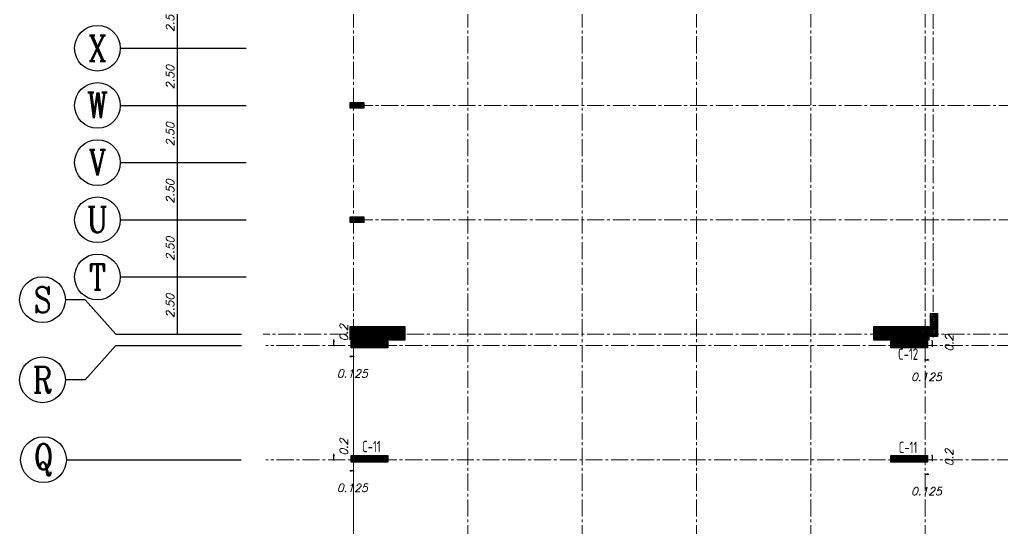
# Model space of a CAD drawing. Header units: metres. Extents: x 202848 to 204724, y 1924431 to 1925550.
# Drawn here: x 204060.4 to 204103.36, y 1925127.45 to 1925149.69 of the extents above; entities that cross this region are included whole.
import ezdxf
from ezdxf.enums import TextEntityAlignment as Align

# ---------------------------------------------------------------- set-up
doc = ezdxf.new("R2010")
doc.units = ezdxf.units.M
doc.header["$MEASUREMENT"] = 0
doc.linetypes.add('CENTER2', pattern=[1.125, 0.75, -0.125, 0.125, -0.125])
doc.layers.add('Axis', color=1, linetype='CENTER2', lineweight=5)
doc.layers.add('Dimations', color=3, linetype='Continuous', lineweight=5)
for name, color, linetype in [('Axis Name', 8, 'Continuous'), ('Columns', 2, 'Continuous'), ('YQ_DIM', 3, 'Continuous')]:
    doc.layers.add(name, color=color, linetype=linetype)
doc.styles.add('ROMANS', font='romans.shx', dxfattribs={"oblique": 15})
doc.styles.add('YQ_AXIS', font='COMPLEX.SHX', dxfattribs={"width": 0.8, "bigfont": 'GBCBIG.SHX'})
doc.styles.add('YQ_TEXT', font='SUPEROS.SHX', dxfattribs={"width": 0.8, "bigfont": 'HZDX.SHX'})
doc.dimstyles.new('Copy(2) of DIM-50$', dxfattribs={"dimscale": 0, "dimtxt": 0.35, "dimasz": 0.03, "dimexe": 0, "dimexo": 0, "dimgap": 0.15, "dimtad": 1, "dimzin": 0, "dimdsep": 46, "dimtxsty": 'ROMANS', "dimblk1": 'OBLIQUE', "dimblk2": 'DTICK', "dimsah": 1, "dimcen": 0.1, "dimse1": 1, "dimse2": 1, "dimclrd": 2, "dimclre": 51, "dimclrt": 3, "dimaunit": 1, "dimadec": 0, "dimazin": 0, "dimtfac": 1e-05, "dimtmove": 2, "dimatfit": 0, "dimldrblk": 'DTICK', "dimfxl": 0, "dimtolj": 1, "dimtzin": 0, "dimlwe": -1, "dimarcsym": 0})
pattern_1 = [(135, (510.506864, 218.711283), (-0.0353553390593, -0.0353553390593), [])]
pattern_2 = [(135, (510.506864, 218.751283), (-0.0353553390593, -0.0353553390593), [])]

# ---------------------------------------------------------------- blocks, each defined once
blk = doc.blocks.new('_OBLIQUE')
at = {"color": 0, "linetype": 'ByBlock'}
blk.add_line((-0.5, -0.5), (0.5, 0.5), dxfattribs=at)
blk = doc.blocks.new('DTICK')
at = {"color": 3}
blk.add_line((-1, -1), (1, 1), dxfattribs=at)
for p, q in [((-1, 0), (1, 0)), ((0, 1), (0, -1))]:
    blk.add_line(p, q)
blk = doc.blocks.new('*D645')
at = {"layer": 'Defpoints', "color": 0, "lineweight": -2, "transparency": 16777216}
for p in [(204100.094, 1925135.645), (204100.094, 1925135.455), (204100.295, 1925135.455)]:
    blk.add_point(p, dxfattribs=at)
at = {"layer": 'Dimations', "color": 2, "lineweight": -2, "transparency": 16777216}
for p, q in [((204100.295, 1925135.645), (204100.295, 1925135.675)), ((204100.295, 1925135.645), (204100.295, 1925135.455)), ((204100.295, 1925135.425), (204100.295, 1925135.395))]:
    blk.add_line(p, q, dxfattribs=at)
at = {"layer": 'Dimations', "color": 2, "lineweight": -2, "transparency": 16777216, "xscale": 0.03, "yscale": 0.03, "zscale": 0.03}
for name, p, rotation in [('DTICK', (204100.295, 1925135.455), 90), ('_OBLIQUE', (204100.295, 1925135.645), 270)]:
    blk.add_blockref(name, p, dxfattribs=dict(at, rotation=rotation))
at = {"layer": 'Dimations', "color": 3, "lineweight": -2, "transparency": 16777216, "insert": (204101.045, 1925135.55), "char_height": 0.35, "attachment_point": 5, "rotation": 90, "style": 'ROMANS'}
blk.add_mtext('\\A1;0.2', dxfattribs=at)
blk = doc.blocks.new('*D646')
at = {"layer": 'Defpoints', "color": 0, "lineweight": -2, "transparency": 16777216}
for p in [(204099.994, 1925135.345), (204100.094, 1925135.345), (204100.094, 1925134.823)]:
    blk.add_point(p, dxfattribs=at)
at = {"layer": 'Dimations', "color": 2, "lineweight": -2, "transparency": 16777216}
for p, q in [((204099.994, 1925134.823), (204099.964, 1925134.823)), ((204099.994, 1925134.823), (204100.094, 1925134.823)), ((204100.124, 1925134.823), (204100.154, 1925134.823))]:
    blk.add_line(p, q, dxfattribs=at)
at = {"layer": 'Dimations', "color": 2, "lineweight": -2, "transparency": 16777216, "xscale": 0.03, "yscale": 0.03, "zscale": 0.03}
blk.add_blockref('_OBLIQUE', (204099.994, 1925134.823), dxfattribs=at)
at = {"layer": 'Dimations', "color": 2, "lineweight": -2, "transparency": 16777216, "xscale": 0.03, "yscale": 0.03, "zscale": 0.03, "rotation": 180}
blk.add_blockref('DTICK', (204100.094, 1925134.823), dxfattribs=at)
at = {"layer": 'Dimations', "color": 3, "lineweight": -2, "transparency": 16777216, "insert": (204100.044, 1925134.073), "char_height": 0.35, "attachment_point": 5, "style": 'ROMANS'}
blk.add_mtext('\\A1;0.125', dxfattribs=at)
blk = doc.blocks.new('*D647')
at = {"layer": 'Defpoints', "color": 0, "lineweight": -2, "transparency": 16777216}
for p in [(204100.094, 1925130.645), (204100.094, 1925130.455), (204100.295, 1925130.455)]:
    blk.add_point(p, dxfattribs=at)
at = {"layer": 'Dimations', "color": 2, "lineweight": -2, "transparency": 16777216}
for p, q in [((204100.295, 1925130.645), (204100.295, 1925130.675)), ((204100.295, 1925130.645), (204100.295, 1925130.455)), ((204100.295, 1925130.425), (204100.295, 1925130.395))]:
    blk.add_line(p, q, dxfattribs=at)
at = {"layer": 'Dimations', "color": 2, "lineweight": -2, "transparency": 16777216, "xscale": 0.03, "yscale": 0.03, "zscale": 0.03}
for name, p, rotation in [('DTICK', (204100.295, 1925130.455), 90), ('_OBLIQUE', (204100.295, 1925130.645), 270)]:
    blk.add_blockref(name, p, dxfattribs=dict(at, rotation=rotation))
at = {"layer": 'Dimations', "color": 3, "lineweight": -2, "transparency": 16777216, "insert": (204101.045, 1925130.55), "char_height": 0.35, "attachment_point": 5, "rotation": 90, "style": 'ROMANS'}
blk.add_mtext('\\A1;0.2', dxfattribs=at)
blk = doc.blocks.new('*D648')
at = {"layer": 'Defpoints', "color": 0, "lineweight": -2, "transparency": 16777216}
for p in [(204099.994, 1925130.345), (204100.094, 1925130.345), (204100.094, 1925129.823)]:
    blk.add_point(p, dxfattribs=at)
at = {"layer": 'Dimations', "color": 2, "lineweight": -2, "transparency": 16777216}
for p, q in [((204099.994, 1925129.823), (204099.964, 1925129.823)), ((204099.994, 1925129.823), (204100.094, 1925129.823)), ((204100.124, 1925129.823), (204100.154, 1925129.823))]:
    blk.add_line(p, q, dxfattribs=at)
at = {"layer": 'Dimations', "color": 2, "lineweight": -2, "transparency": 16777216, "xscale": 0.03, "yscale": 0.03, "zscale": 0.03}
blk.add_blockref('_OBLIQUE', (204099.994, 1925129.823), dxfattribs=at)
at = {"layer": 'Dimations', "color": 2, "lineweight": -2, "transparency": 16777216, "xscale": 0.03, "yscale": 0.03, "zscale": 0.03, "rotation": 180}
blk.add_blockref('DTICK', (204100.094, 1925129.823), dxfattribs=at)
at = {"layer": 'Dimations', "color": 3, "lineweight": -2, "transparency": 16777216, "insert": (204100.044, 1925129.073), "char_height": 0.35, "attachment_point": 5, "style": 'ROMANS'}
blk.add_mtext('\\A1;0.125', dxfattribs=at)
blk = doc.blocks.new('*D659')
at = {"layer": 'Defpoints', "color": 0, "lineweight": -2, "transparency": 16777216}
for p in [(204074.136, 1925135.645), (204074.894, 1925135.645), (204074.894, 1925135.455)]:
    blk.add_point(p, dxfattribs=at)
at = {"layer": 'Dimations', "color": 2, "lineweight": -2, "transparency": 16777216}
for p, q in [((204074.136, 1925135.675), (204074.136, 1925135.705)), ((204074.136, 1925135.455), (204074.136, 1925135.645)), ((204074.136, 1925135.455), (204074.136, 1925135.425))]:
    blk.add_line(p, q, dxfattribs=at)
at = {"layer": 'Dimations', "color": 2, "lineweight": -2, "transparency": 16777216, "xscale": 0.03, "yscale": 0.03, "zscale": 0.03}
for name, p, rotation in [('DTICK', (204074.136, 1925135.645), 270), ('_OBLIQUE', (204074.136, 1925135.455), 90)]:
    blk.add_blockref(name, p, dxfattribs=dict(at, rotation=rotation))
at = {"layer": 'Dimations', "color": 3, "lineweight": -2, "transparency": 16777216, "insert": (204074.569, 1925136.005), "char_height": 0.35, "attachment_point": 5, "rotation": 90, "style": 'ROMANS'}
blk.add_mtext('\\A1;0.2', dxfattribs=at)
blk = doc.blocks.new('*D660')
at = {"layer": 'Defpoints', "color": 0, "lineweight": -2, "transparency": 16777216}
for p in [(204074.894, 1925135.345), (204074.994, 1925135.345), (204074.894, 1925134.972)]:
    blk.add_point(p, dxfattribs=at)
at = {"layer": 'Dimations', "color": 2, "lineweight": -2, "transparency": 16777216}
for p, q in [((204074.864, 1925134.972), (204074.834, 1925134.972)), ((204074.994, 1925134.972), (204074.894, 1925134.972)), ((204074.994, 1925134.972), (204075.024, 1925134.972))]:
    blk.add_line(p, q, dxfattribs=at)
at = {"layer": 'Dimations', "color": 2, "lineweight": -2, "transparency": 16777216, "xscale": 0.03, "yscale": 0.03, "zscale": 0.03}
blk.add_blockref('DTICK', (204074.894, 1925134.972), dxfattribs=at)
at = {"layer": 'Dimations', "color": 2, "lineweight": -2, "transparency": 16777216, "xscale": 0.03, "yscale": 0.03, "zscale": 0.03, "rotation": 180}
blk.add_blockref('_OBLIQUE', (204074.994, 1925134.972), dxfattribs=at)
at = {"layer": 'Dimations', "color": 3, "lineweight": -2, "transparency": 16777216, "insert": (204074.944, 1925134.222), "char_height": 0.35, "attachment_point": 5, "style": 'ROMANS'}
blk.add_mtext('\\A1;0.125', dxfattribs=at)
blk = doc.blocks.new('*D661')
at = {"layer": 'Defpoints', "color": 0, "lineweight": -2, "transparency": 16777216}
for p in [(204074.136, 1925130.645), (204074.894, 1925130.645), (204074.894, 1925130.455)]:
    blk.add_point(p, dxfattribs=at)
at = {"layer": 'Dimations', "color": 2, "lineweight": -2, "transparency": 16777216}
for p, q in [((204074.136, 1925130.675), (204074.136, 1925130.705)), ((204074.136, 1925130.455), (204074.136, 1925130.645)), ((204074.136, 1925130.455), (204074.136, 1925130.425))]:
    blk.add_line(p, q, dxfattribs=at)
at = {"layer": 'Dimations', "color": 2, "lineweight": -2, "transparency": 16777216, "xscale": 0.03, "yscale": 0.03, "zscale": 0.03}
for name, p, rotation in [('DTICK', (204074.136, 1925130.645), 270), ('_OBLIQUE', (204074.136, 1925130.455), 90)]:
    blk.add_blockref(name, p, dxfattribs=dict(at, rotation=rotation))
at = {"layer": 'Dimations', "color": 3, "lineweight": -2, "transparency": 16777216, "insert": (204074.569, 1925131.005), "char_height": 0.35, "attachment_point": 5, "rotation": 90, "style": 'ROMANS'}
blk.add_mtext('\\A1;0.2', dxfattribs=at)
blk = doc.blocks.new('*D662')
at = {"layer": 'Defpoints', "color": 0, "lineweight": -2, "transparency": 16777216}
for p in [(204074.894, 1925130.345), (204074.994, 1925130.345), (204074.894, 1925129.972)]:
    blk.add_point(p, dxfattribs=at)
at = {"layer": 'Dimations', "color": 2, "lineweight": -2, "transparency": 16777216}
for p, q in [((204074.864, 1925129.972), (204074.834, 1925129.972)), ((204074.994, 1925129.972), (204074.894, 1925129.972)), ((204074.994, 1925129.972), (204075.024, 1925129.972))]:
    blk.add_line(p, q, dxfattribs=at)
at = {"layer": 'Dimations', "color": 2, "lineweight": -2, "transparency": 16777216, "xscale": 0.03, "yscale": 0.03, "zscale": 0.03}
blk.add_blockref('DTICK', (204074.894, 1925129.972), dxfattribs=at)
at = {"layer": 'Dimations', "color": 2, "lineweight": -2, "transparency": 16777216, "xscale": 0.03, "yscale": 0.03, "zscale": 0.03, "rotation": 180}
blk.add_blockref('_OBLIQUE', (204074.994, 1925129.972), dxfattribs=at)
at = {"layer": 'Dimations', "color": 3, "lineweight": -2, "transparency": 16777216, "insert": (204074.944, 1925129.222), "char_height": 0.35, "attachment_point": 5, "style": 'ROMANS'}
blk.add_mtext('\\A1;0.125', dxfattribs=at)
blk = doc.blocks.new('*D1270')
at = {"layer": 'Defpoints', "color": 0, "lineweight": -2, "transparency": 16777216}
for p in [(204067.302, 1925138.445), (204071.052, 1925138.445), (204071.052, 1925135.945)]:
    blk.add_point(p, dxfattribs=at)
at = {"layer": 'Dimations', "color": 2, "lineweight": -2, "transparency": 16777216}
blk.add_line((204067.302, 1925135.945), (204067.302, 1925138.415), dxfattribs=at)
at = {"layer": 'Dimations', "color": 2, "lineweight": -2, "transparency": 16777216, "xscale": 0.03, "yscale": 0.03, "zscale": 0.03}
for name, p, rotation in [('DTICK', (204067.302, 1925138.445), 90), ('_OBLIQUE', (204067.302, 1925135.945), 270)]:
    blk.add_blockref(name, p, dxfattribs=dict(at, rotation=rotation))
at = {"layer": 'Dimations', "color": 3, "transparency": 16777216, "insert": (204066.977, 1925137.18), "char_height": 0.35, "attachment_point": 5, "rotation": 90, "style": 'ROMANS'}
blk.add_mtext('\\A1;2.50', dxfattribs=at)
blk = doc.blocks.new('*D1271')
at = {"layer": 'Defpoints', "color": 0, "lineweight": -2, "transparency": 16777216}
for p in [(204067.302, 1925140.945), (204071.052, 1925140.945), (204071.052, 1925138.445)]:
    blk.add_point(p, dxfattribs=at)
at = {"layer": 'Dimations', "color": 2, "lineweight": -2, "transparency": 16777216}
blk.add_line((204067.302, 1925138.445), (204067.302, 1925140.915), dxfattribs=at)
at = {"layer": 'Dimations', "color": 2, "lineweight": -2, "transparency": 16777216, "xscale": 0.03, "yscale": 0.03, "zscale": 0.03}
for name, p, rotation in [('DTICK', (204067.302, 1925140.945), 90), ('_OBLIQUE', (204067.302, 1925138.445), 270)]:
    blk.add_blockref(name, p, dxfattribs=dict(at, rotation=rotation))
at = {"layer": 'Dimations', "color": 3, "transparency": 16777216, "insert": (204066.977, 1925139.68), "char_height": 0.35, "attachment_point": 5, "rotation": 90, "style": 'ROMANS'}
blk.add_mtext('\\A1;2.50', dxfattribs=at)
blk = doc.blocks.new('*D1272')
at = {"layer": 'Defpoints', "color": 0, "lineweight": -2, "transparency": 16777216}
for p in [(204067.302, 1925143.445), (204071.052, 1925143.445), (204071.052, 1925140.945)]:
    blk.add_point(p, dxfattribs=at)
at = {"layer": 'Dimations', "color": 2, "lineweight": -2, "transparency": 16777216}
blk.add_line((204067.302, 1925140.945), (204067.302, 1925143.415), dxfattribs=at)
at = {"layer": 'Dimations', "color": 2, "lineweight": -2, "transparency": 16777216, "xscale": 0.03, "yscale": 0.03, "zscale": 0.03}
for name, p, rotation in [('DTICK', (204067.302, 1925143.445), 90), ('_OBLIQUE', (204067.302, 1925140.945), 270)]:
    blk.add_blockref(name, p, dxfattribs=dict(at, rotation=rotation))
at = {"layer": 'Dimations', "color": 3, "transparency": 16777216, "insert": (204066.977, 1925142.18), "char_height": 0.35, "attachment_point": 5, "rotation": 90, "style": 'ROMANS'}
blk.add_mtext('\\A1;2.50', dxfattribs=at)
blk = doc.blocks.new('*D1273')
at = {"layer": 'Defpoints', "color": 0, "lineweight": -2, "transparency": 16777216}
for p in [(204067.302, 1925145.945), (204071.052, 1925145.945), (204071.052, 1925143.445)]:
    blk.add_point(p, dxfattribs=at)
at = {"layer": 'Dimations', "color": 2, "lineweight": -2, "transparency": 16777216}
blk.add_line((204067.302, 1925143.445), (204067.302, 1925145.915), dxfattribs=at)
at = {"layer": 'Dimations', "color": 2, "lineweight": -2, "transparency": 16777216, "xscale": 0.03, "yscale": 0.03, "zscale": 0.03}
for name, p, rotation in [('DTICK', (204067.302, 1925145.945), 90), ('_OBLIQUE', (204067.302, 1925143.445), 270)]:
    blk.add_blockref(name, p, dxfattribs=dict(at, rotation=rotation))
at = {"layer": 'Dimations', "color": 3, "transparency": 16777216, "insert": (204066.977, 1925144.68), "char_height": 0.35, "attachment_point": 5, "rotation": 90, "style": 'ROMANS'}
blk.add_mtext('\\A1;2.50', dxfattribs=at)
blk = doc.blocks.new('*D1274')
at = {"layer": 'Defpoints', "color": 0, "lineweight": -2, "transparency": 16777216}
for p in [(204067.302, 1925148.445), (204071.052, 1925148.445), (204071.052, 1925145.945)]:
    blk.add_point(p, dxfattribs=at)
at = {"layer": 'Dimations', "color": 2, "lineweight": -2, "transparency": 16777216}
blk.add_line((204067.302, 1925145.945), (204067.302, 1925148.415), dxfattribs=at)
at = {"layer": 'Dimations', "color": 2, "lineweight": -2, "transparency": 16777216, "xscale": 0.03, "yscale": 0.03, "zscale": 0.03}
for name, p, rotation in [('DTICK', (204067.302, 1925148.445), 90), ('_OBLIQUE', (204067.302, 1925145.945), 270)]:
    blk.add_blockref(name, p, dxfattribs=dict(at, rotation=rotation))
at = {"layer": 'Dimations', "color": 3, "transparency": 16777216, "insert": (204066.977, 1925147.18), "char_height": 0.35, "attachment_point": 5, "rotation": 90, "style": 'ROMANS'}
blk.add_mtext('\\A1;2.50', dxfattribs=at)
blk = doc.blocks.new('*D1275')
at = {"layer": 'Defpoints', "color": 0, "lineweight": -2, "transparency": 16777216}
for p in [(204067.302, 1925150.945), (204071.052, 1925150.945), (204071.052, 1925148.445)]:
    blk.add_point(p, dxfattribs=at)
at = {"layer": 'Dimations', "color": 2, "lineweight": -2, "transparency": 16777216}
blk.add_line((204067.302, 1925148.445), (204067.302, 1925150.915), dxfattribs=at)
at = {"layer": 'Dimations', "color": 2, "lineweight": -2, "transparency": 16777216, "xscale": 0.03, "yscale": 0.03, "zscale": 0.03}
for name, p, rotation in [('DTICK', (204067.302, 1925150.945), 90), ('_OBLIQUE', (204067.302, 1925148.445), 270)]:
    blk.add_blockref(name, p, dxfattribs=dict(at, rotation=rotation))
at = {"layer": 'Dimations', "color": 3, "transparency": 16777216, "insert": (204066.977, 1925149.68), "char_height": 0.35, "attachment_point": 5, "rotation": 90, "style": 'ROMANS'}
blk.add_mtext('\\A1;2.50', dxfattribs=at)

msp = doc.modelspace()

# ---------------------------------------------------------------- hatches: boundary and pattern name
at = {"layer": 'Columns', "transparency": 33554687}
h = msp.add_hatch(dxfattribs=at)
h.set_pattern_fill('ANSI31', color=256, scale=0.4, angle=90)
h.set_pattern_definition(pattern_1)
h.paths.add_polyline_path([(204074.8438, 1925146.0698), (204074.8438, 1925145.8198), (204075.4438, 1925145.8198), (204075.4438, 1925146.0698)])
h = msp.add_hatch(dxfattribs=at)
h.set_pattern_fill('ANSI31', color=256, scale=0.4, angle=90)
h.set_pattern_definition(pattern_1)
h.paths.add_polyline_path([(204074.8438, 1925141.0698), (204074.8438, 1925140.8198), (204075.4438, 1925140.8198), (204075.4438, 1925141.0698)])
h = msp.add_hatch(dxfattribs=at)
h.set_pattern_fill('ANSI31', color=256, scale=0.4, angle=90)
h.set_pattern_definition([(135, (485.55054, 218.211283), (-0.0353553390593, -0.0353553390593), [])])
h.paths.add_polyline_path([(204100.5275, 1925136.8448), (204100.2275, 1925136.8448), (204100.2275, 1925135.8448), (204100.5275, 1925135.8448)])
h = msp.add_hatch(dxfattribs=at)
h.set_pattern_fill('ANSI31', color=256, scale=0.4, angle=90)
h.set_pattern_definition(pattern_2)
h.paths.add_polyline_path([(204074.8438, 1925136.2848), (204074.8438, 1925135.6848), (204077.2438, 1925135.6848), (204077.2438, 1925136.2848)])
h = msp.add_hatch(dxfattribs=at)
h.set_pattern_fill('ANSI31', color=256, scale=0.4, angle=90)
h.set_pattern_definition(pattern_2)
h.paths.add_polyline_path([(204097.7438, 1925136.2848), (204097.7438, 1925135.6848), (204100.1438, 1925135.6848), (204100.1438, 1925136.2848)])
h = msp.add_hatch(dxfattribs=at)
h.set_pattern_fill('ANSI31', color=256, scale=0.4, angle=90)
h.set_pattern_definition(pattern_2)
h.paths.add_polyline_path([(204074.8938, 1925135.6448), (204074.8938, 1925135.3448), (204076.4938, 1925135.3448), (204076.4938, 1925135.6448)])
h = msp.add_hatch(dxfattribs=at)
h.set_pattern_fill('ANSI31', color=256, scale=0.4, angle=90)
h.set_pattern_definition(pattern_2)
h.paths.add_polyline_path([(204098.4938, 1925135.6448), (204098.4938, 1925135.3448), (204100.0938, 1925135.3448), (204100.0938, 1925135.6448)])
h = msp.add_hatch(dxfattribs=at)
h.set_pattern_fill('ANSI31', color=256, scale=0.4, angle=90)
h.set_pattern_definition(pattern_2)
h.paths.add_polyline_path([(204074.8938, 1925130.6448), (204074.8938, 1925130.3448), (204076.4938, 1925130.3448), (204076.4938, 1925130.6448)])
h = msp.add_hatch(dxfattribs=at)
h.set_pattern_fill('ANSI31', color=256, scale=0.4, angle=90)
h.set_pattern_definition(pattern_2)
h.paths.add_polyline_path([(204098.4938, 1925130.6448), (204098.4938, 1925130.3448), (204100.0938, 1925130.3448), (204100.0938, 1925130.6448)])

# ---------------------------------------------------------------- linework, layer by layer
at = {"layer": 'Axis'}
for p, q in [((204074.9938, 1925157.97), (204074.9938, 1925135.7948)), ((204074.9938, 1925157.97), (204074.9938, 1925081.0728)), ((204079.9938, 1925157.97), (204079.9938, 1925081.0728)), ((204079.9938, 1925157.97), (204079.9938, 1925081.0728)), ((204084.9938, 1925157.97), (204084.9938, 1925081.0728)), ((204084.9938, 1925157.97), (204084.9938, 1925081.0728)), ((204089.9938, 1925157.97), (204089.9938, 1925081.0728)), ((204089.9938, 1925157.97), (204089.9938, 1925081.0728)), ((204094.9938, 1925157.97), (204094.9938, 1925081.0728)), ((204094.9938, 1925157.97), (204094.9938, 1925081.0728)), ((204099.9938, 1925157.97), (204099.9938, 1925081.0728)), ((204100.3338, 1925135.7948), (204100.3338, 1925157.97)), ((204125.3338, 1925145.9448), (204074.8838, 1925145.9448)), ((204125.3338, 1925140.9448), (204074.8838, 1925140.9448)), ((204125.3338, 1925135.9448), (204071.0518, 1925135.9448)), ((204074.9938, 1925135.6048), (204074.9938, 1925106.2048)), ((204103.8855, 1925135.4548), (204071.1618, 1925135.4548)), ((204103.8855, 1925130.4548), (204071.1618, 1925130.4548))]:
    msp.add_line(p, q, dxfattribs=at)
at = {"layer": 'Axis Name'}
for p, q in [((204064.8018, 1925148.4448), (204070.3018, 1925148.4448)), ((204064.8018, 1925145.9448), (204070.3018, 1925145.9448)), ((204064.8018, 1925143.4448), (204070.3018, 1925143.4448)), ((204064.8018, 1925140.9448), (204070.3018, 1925140.9448)), ((204064.8018, 1925138.4448), (204070.3018, 1925138.4448)), ((204063.2696, 1925137.4511), (204062.4003, 1925137.4511)), ((204064.6027, 1925135.9448), (204063.2696, 1925137.4511)), ((204064.6027, 1925135.9448), (204070.1027, 1925135.9448)), ((204064.6027, 1925135.4548), (204063.2696, 1925133.9485)), ((204064.6027, 1925135.4548), (204070.1027, 1925135.4548)), ((204063.2696, 1925133.9485), (204062.4003, 1925133.9485)), ((204062.4433, 1925130.4548), (204070.0835, 1925130.4548))]:
    msp.add_line(p, q, dxfattribs=at)
for centre in [(204063.8018, 1925148.4448), (204063.8018, 1925145.9448), (204063.8018, 1925143.4448), (204063.8018, 1925140.9448), (204063.8018, 1925138.4448), (204061.4003, 1925137.4511), (204061.4003, 1925133.9485), (204061.4433, 1925130.4548)]:
    msp.add_circle(centre, 1, dxfattribs=at)
at = {"layer": 'Columns'}
for points in [[(204074.8438, 1925145.8198), (204074.8438, 1925146.0698), (204075.4438, 1925146.0698), (204075.4438, 1925145.8198)], [(204074.8438, 1925140.8198), (204074.8438, 1925141.0698), (204075.4438, 1925141.0698), (204075.4438, 1925140.8198)], [(204100.5275, 1925136.8448), (204100.5275, 1925135.8448), (204100.2275, 1925135.8448), (204100.2275, 1925136.8448)], [(204074.8438, 1925136.2848), (204077.2438, 1925136.2848), (204077.2438, 1925135.6848), (204074.8438, 1925135.6848)], [(204097.7438, 1925136.2848), (204100.1438, 1925136.2848), (204100.1438, 1925135.6848), (204097.7438, 1925135.6848)], [(204074.8938, 1925135.6448), (204076.4938, 1925135.6448), (204076.4938, 1925135.3448), (204074.8938, 1925135.3448)], [(204098.4938, 1925135.6448), (204100.0938, 1925135.6448), (204100.0938, 1925135.3448), (204098.4938, 1925135.3448)], [(204074.8938, 1925130.6448), (204076.4938, 1925130.6448), (204076.4938, 1925130.3448), (204074.8938, 1925130.3448)], [(204098.4938, 1925130.6448), (204100.0938, 1925130.6448), (204100.0938, 1925130.3448), (204098.4938, 1925130.3448)]]:
    msp.add_lwpolyline(points, close=True, dxfattribs=at)

# ---------------------------------------------------------------- texts
at = {"layer": 'Axis Name', "color": 7, "style": 'YQ_AXIS', "width": 0.8}
for s, p in [('X', (204063.8018, 1925148.4448)), ('W', (204063.8018, 1925145.9448)), ('V', (204063.8018, 1925143.4448)), ('U', (204063.8018, 1925140.9448)), ('T', (204063.8018, 1925138.4448)), ('S', (204061.4003, 1925137.4511)), ('R', (204061.4003, 1925133.9485)), ('Q', (204061.4433, 1925130.4548))]:
    msp.add_text(s, height=1.125, dxfattribs=at).set_placement(p, align=Align.MIDDLE)
at = {"layer": 'YQ_DIM', "lineweight": -2, "style": 'YQ_TEXT', "width": 0.8}
for s, p in [('C-12', (204099.2406, 1925135.0722)), ('C-11', (204075.7774, 1925131.0322)), ('C-11', (204099.2406, 1925130.9943))]:
    msp.add_text(s, height=0.5, dxfattribs=at).set_placement(p, align=Align.MIDDLE)

# ---------------------------------------------------------------- dimensions: what is measured, and where the dimension line sits
at = {"layer": 'Dimations'}
for base, p1, p2, picture, middle in [((204067.3018, 1925150.9448), (204071.0518, 1925148.4448), (204071.0518, 1925150.9448), '*D1275', (204066.9768, 1925149.6798)), ((204067.3018, 1925148.4448), (204071.0518, 1925145.9448), (204071.0518, 1925148.4448), '*D1274', (204066.9768, 1925147.1798)), ((204067.3018, 1925145.9448), (204071.0518, 1925143.4448), (204071.0518, 1925145.9448), '*D1273', (204066.9768, 1925144.6798)), ((204067.3018, 1925143.4448), (204071.0518, 1925140.9448), (204071.0518, 1925143.4448), '*D1272', (204066.9768, 1925142.1798)), ((204067.3018, 1925140.9448), (204071.0518, 1925138.4448), (204071.0518, 1925140.9448), '*D1271', (204066.9768, 1925139.6798)), ((204067.3018, 1925138.4448), (204071.0518, 1925135.9448), (204071.0518, 1925138.4448), '*D1270', (204066.9768, 1925137.1798))]:
    dim = msp.add_linear_dim(base=base, p1=p1, p2=p2, angle=90, dimstyle='Copy(2) of DIM-50$', override={"dimscale": 1}, dxfattribs=at)
    dim.commit()
    dim.dimension.update_dxf_attribs({"geometry": picture, "text_midpoint": middle})
at = {"layer": 'Dimations', "lineweight": -2}
for base, p1, p2, picture, middle in [((204074.1363, 1925135.6448), (204074.8938, 1925135.4548), (204074.8938, 1925135.6448), '*D659', (204074.5693, 1925136.0048)), ((204074.1363, 1925130.6448), (204074.8938, 1925130.4548), (204074.8938, 1925130.6448), '*D661', (204074.5693, 1925131.0048))]:
    dim = msp.add_linear_dim(base=base, p1=p1, p2=p2, angle=90, text='0.2', dimstyle='Copy(2) of DIM-50$', override={"dimscale": 1}, dxfattribs=at)
    dim.commit()
    dim.dimension.update_dxf_attribs({"geometry": picture, "text_midpoint": middle, "dimtype": 160})
for base, p1, p2, picture, middle in [((204100.2947, 1925135.4548), (204100.0938, 1925135.6448), (204100.0938, 1925135.4548), '*D645', (204101.0447, 1925135.5498)), ((204100.2947, 1925130.4548), (204100.0938, 1925130.6448), (204100.0938, 1925130.4548), '*D647', (204101.0447, 1925130.5498))]:
    dim = msp.add_linear_dim(base=base, p1=p1, p2=p2, angle=90, text='0.2', dimstyle='Copy(2) of DIM-50$', override={"dimscale": 1}, dxfattribs=at)
    dim.commit()
    dim.dimension.update_dxf_attribs({"geometry": picture, "text_midpoint": middle})
for base, p1, p2, picture, middle in [((204074.8938, 1925134.9717), (204074.9938, 1925135.3448), (204074.8938, 1925135.3448), '*D660', (204074.9438, 1925134.2217)), ((204100.0938, 1925134.8229), (204099.9938, 1925135.3448), (204100.0938, 1925135.3448), '*D646', (204100.0438, 1925134.0729)), ((204074.8938, 1925129.9717), (204074.9938, 1925130.3448), (204074.8938, 1925130.3448), '*D662', (204074.9438, 1925129.2217)), ((204100.0938, 1925129.8229), (204099.9938, 1925130.3448), (204100.0938, 1925130.3448), '*D648', (204100.0438, 1925129.0729))]:
    dim = msp.add_linear_dim(base=base, p1=p1, p2=p2, text='0.125', dimstyle='Copy(2) of DIM-50$', override={"dimscale": 1}, dxfattribs=at)
    dim.commit()
    dim.dimension.update_dxf_attribs({"geometry": picture, "text_midpoint": middle})

doc.saveas('drawing.dxf')
